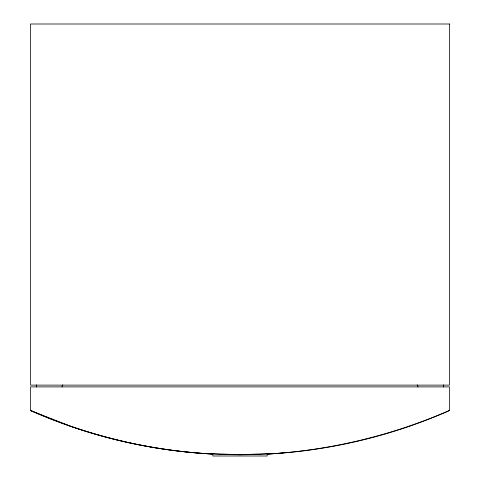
<?xml version="1.0" encoding="UTF-8"?>
<svg xmlns="http://www.w3.org/2000/svg" width="480" height="480" viewBox="0 0 480 480"><rect width="100%" height="100%" fill="white"/><g stroke="black" fill="none" stroke-linecap="round" stroke-linejoin="round"><path stroke-width="0.72" d="M61.944 386.88L62.79 384.822M449.478 410.502A517.926 517.926 0 0 1 30.522 410.502A522.432 520.11 -83.6 0 0 212.496 454.02A522.108 519.954 -83.6 0 1 70.656 426.282L30.522 410.496L30.522 386.892L449.478 386.892L449.478 410.496C396.696 433.428 340.392 447.792 283.08 452.958A522.108 519.954 -83.6 0 1 267.504 454.02A522.432 520.11 -83.6 0 0 283.08 452.958M417.21 384.822L418.056 386.88M443.574 384.798L443.574 387.012M36.426 384.798L36.426 387.012M267.144 453.624L240 454.752L212.856 453.624L212.856 456L267.144 456L267.144 453.624M449.478 24L30.522 24L30.522 385.122L449.478 385.122L449.478 24"/></g></svg>
